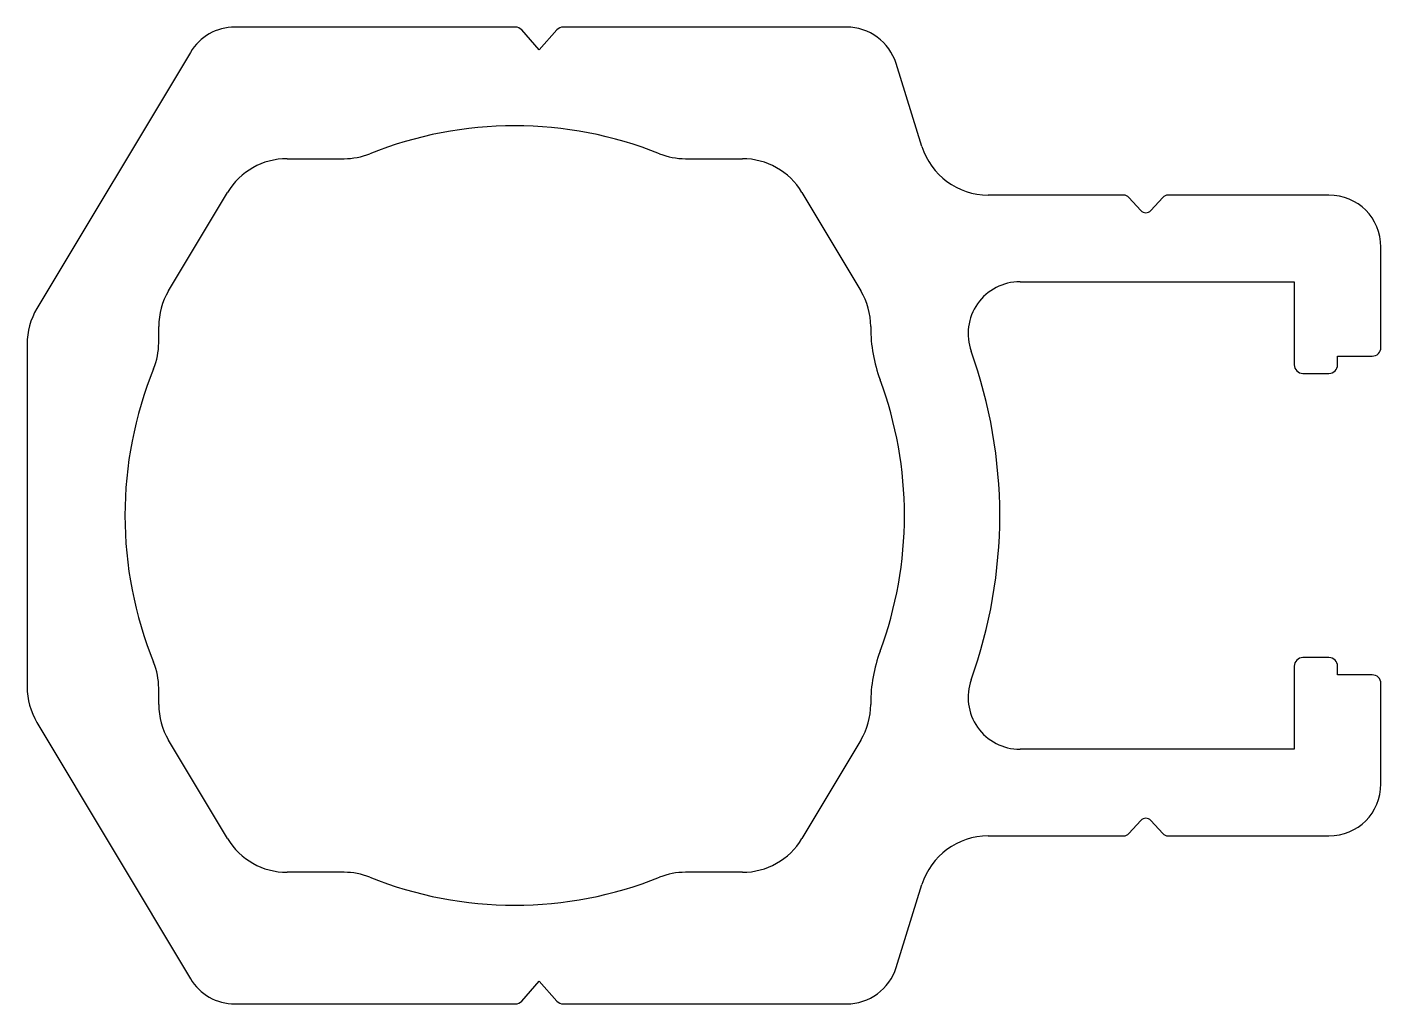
# Model space of a CAD drawing. Extents: x 1345.6 to 1384.7, y 2233.4 to 2261.6.
import ezdxf

# ---------------------------------------------------------------- set-up
doc = ezdxf.new("R2010")
doc.units = 0
doc.layers.get('0').update_dxf_attribs({"linetype": 'CONTINUOUS'})

msp = doc.modelspace()

# ---------------------------------------------------------------- linework, layer by layer
for p, q in [((1359.714, 2261.586), (1351.625, 2261.586)), ((1360.409, 2260.933), (1359.901, 2261.502)), ((1360.916, 2261.502), (1360.409, 2260.933)), ((1369.276, 2261.586), (1361.103, 2261.586)), ((1350.338, 2260.856), (1345.91, 2253.46)), ((1371.452, 2258.142), (1370.709, 2260.532)), ((1353.129, 2257.786), (1354.774, 2257.786)), ((1364.627, 2257.786), (1366.271, 2257.786)), ((1349.709, 2253.967), (1351.413, 2256.813)), ((1367.987, 2256.813), (1369.691, 2253.967)), ((1377.279, 2256.736), (1373.362, 2256.736)), ((1377.766, 2256.292), (1377.428, 2256.669)), ((1378.402, 2256.669), (1378.064, 2256.292)), ((1383.2, 2256.736), (1378.551, 2256.736)), ((1384.7, 2252.336), (1384.7, 2255.236)), ((1374.284, 2254.236), (1382.2, 2254.236)), ((1382.2, 2254.236), (1382.2, 2251.836)), ((1349.425, 2252.475), (1349.425, 2252.94)), ((1369.975, 2252.94), (1369.975, 2252.91)), ((1345.626, 2252.433), (1345.626, 2242.539)), ((1383.45, 2251.836), (1383.45, 2252.086)), ((1383.45, 2252.086), (1384.45, 2252.086)), ((1382.45, 2251.586), (1383.2, 2251.586)), ((1383.2, 2243.386), (1382.45, 2243.386)), ((1382.2, 2243.136), (1382.2, 2240.736)), ((1383.45, 2242.886), (1383.45, 2243.136)), ((1384.45, 2242.886), (1383.45, 2242.886)), ((1349.425, 2242.032), (1349.425, 2242.497)), ((1384.7, 2239.736), (1384.7, 2242.636)), ((1369.975, 2242.062), (1369.975, 2242.032)), ((1345.91, 2241.511), (1350.339, 2234.115)), ((1351.413, 2238.158), (1349.709, 2241.005)), ((1369.691, 2241.005), (1367.987, 2238.158)), ((1382.2, 2240.736), (1374.284, 2240.736)), ((1377.428, 2238.302), (1377.766, 2238.68)), ((1378.064, 2238.68), (1378.402, 2238.302)), ((1373.362, 2238.236), (1377.279, 2238.236)), ((1378.551, 2238.236), (1383.2, 2238.236)), ((1354.774, 2237.186), (1353.129, 2237.186)), ((1366.271, 2237.186), (1364.627, 2237.186)), ((1370.709, 2234.44), (1371.452, 2236.83)), ((1359.901, 2233.47), (1360.409, 2234.039)), ((1360.409, 2234.039), (1360.917, 2233.47)), ((1351.625, 2233.386), (1359.715, 2233.386)), ((1361.103, 2233.386), (1369.277, 2233.386))]:
    msp.add_line(p, q)
for centre, radius, start, end in [((1351.625, 2260.086), 1.5, 90, 149.0904), ((1359.714, 2261.336), 0.25, 41.7133, 90), ((1361.103, 2261.336), 0.25, 90, 138.2867), ((1369.276, 2260.086), 1.5, 17.2806, 90), ((1359.7, 2247.486), 11.25, 68.1716, 111.8284), ((1373.362, 2258.736), 2, 197.2806, 270), ((1353.129, 2255.786), 2, 90, 149.0904), ((1354.774, 2259.786), 2, 270, 291.8284), ((1364.627, 2259.786), 2, 248.1716, 270), ((1366.271, 2255.786), 2, 30.9096, 90), ((1377.279, 2256.536), 0.2, 41.8746, 90), ((1378.551, 2256.536), 0.2, 90, 138.1254), ((1383.2, 2255.236), 1.5, 0, 90), ((1377.915, 2256.426), 0.2, 221.8746, 318.1254), ((1374.284, 2252.736), 1.5, 90, 199.7983), ((1351.425, 2252.94), 2, 149.0904, 180), ((1367.975, 2252.94), 2, 0, 30.9096), ((1347.626, 2252.433), 2, 149.0904, 180), ((1374.301, 2252.91), 4.326, 180, 200.3801), ((1347.425, 2252.475), 2, 337.8827, 360), ((1384.45, 2252.336), 0.25, 270.0012, 0), ((1359.7, 2247.486), 14, 340.2017, 19.7983), ((1359.7, 2247.486), 11.25, 157.8827, 202.1173), ((1382.45, 2251.836), 0.25, 180.0012, 270.0012), ((1383.2, 2251.836), 0.25, 270.0012, 0.0012), ((1359.7, 2247.486), 11.25, 339.6199, 20.3801), ((1374.301, 2242.062), 4.326, 159.6199, 180), ((1382.45, 2243.136), 0.25, 90, 180), ((1383.2, 2243.136), 0.25, 0, 90), ((1347.425, 2242.497), 2, 0, 22.1173), ((1384.45, 2242.636), 0.25, 0, 90), ((1347.626, 2242.54), 2, 180.0226, 210.9414), ((1374.284, 2242.236), 1.5, 160.2017, 270), ((1351.425, 2242.032), 2, 180, 210.9096), ((1367.975, 2242.032), 2, 329.0904, 0), ((1383.2, 2239.736), 1.5, 270, 0), ((1377.915, 2238.546), 0.2, 41.8746, 138.1254), ((1373.362, 2236.236), 2, 90, 162.7249), ((1377.279, 2238.436), 0.2, 270, 318.1254), ((1378.551, 2238.436), 0.2, 221.8746, 270), ((1353.129, 2239.186), 2, 210.9096, 270), ((1366.271, 2239.186), 2, 270, 329.0904), ((1354.774, 2235.186), 2, 68.1716, 90), ((1359.7, 2247.486), 11.25, 248.1716, 291.8284), ((1364.627, 2235.186), 2, 90, 111.8284), ((1369.277, 2234.886), 1.5, 270.0012, 342.7249), ((1351.625, 2234.886), 1.5, 210.9108, 270), ((1359.715, 2233.636), 0.25, 270, 318.2855), ((1361.103, 2233.636), 0.25, 221.712, 270)]:
    msp.add_arc(centre, radius, start, end)

doc.saveas('drawing.dxf')
